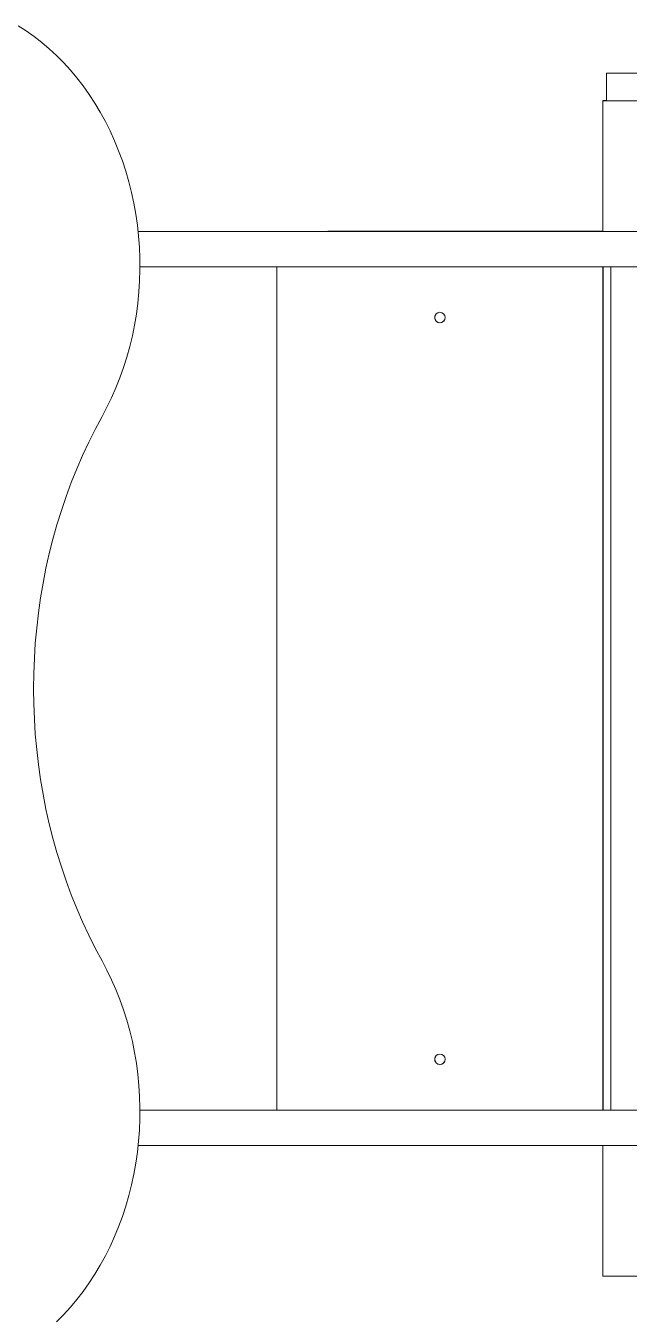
# Model space of a CAD drawing. Header units: millimetres. Extents: x -12977 to 11786, y -11805 to 10558.
# Drawn here: x -4399 to -3936, y 4982 to 5972 of the extents above; entities that cross this region are included whole.
import ezdxf

# ---------------------------------------------------------------- set-up
doc = ezdxf.new("R2010")
doc.units = ezdxf.units.MM
doc.layers.add('DIKOM_ОБЪЕКТ', color=7, linetype='Continuous')

msp = doc.modelspace()

# ---------------------------------------------------------------- linework, layer by layer
at = {"layer": 'DIKOM_ОБЪЕКТ', "color": 7, "linetype": 'Continuous', "lineweight": 15}
for p, q in [((-3953.354, 5935.865), (-3953.316, 5935.799)), ((-3953.354, 5914.865), (-3953.354, 5935.865)), ((-3953.317, 5914.799), (-3953.316, 5935.799)), ((-3956.156, 5914.676), (-3956.037, 5914.895)), ((-3856.157, 5914.676), (-3956.156, 5914.676)), ((-3956.156, 5914.676), (-3956.156, 5814.676)), ((-3953.354, 5914.895), (-3956.037, 5914.895)), ((-3953.354, 5914.865), (-3953.317, 5914.799)), ((-4312.447, 5814.769), (-4225.627, 5814.776)), ((-4253.115, 5814.752), (-4312.445, 5814.752)), ((-4251.117, 5814.749), (-4312.445, 5814.749)), ((-4312.444, 5814.748), (-4253.117, 5814.749)), ((-4312.444, 5814.738), (-4302.369, 5814.738)), ((-4312.438, 5814.683), (-4279.905, 5814.685)), ((-4312.437, 5814.674), (-3956.156, 5814.7)), ((-4302.368, 5814.684), (-4302.369, 5814.738)), ((-4271.123, 5814.736), (-4271.15, 5814.687)), ((-4251.117, 5814.749), (-4251.115, 5814.752)), ((-4245.116, 5814.749), (-4245.115, 5814.751)), ((-4167.105, 5814.769), (-4167.105, 5814.768)), ((-4167.105, 5814.768), (-4167.105, 5814.769)), ((-4161.106, 5814.767), (-4161.105, 5814.77)), ((-4001.106, 5814.767), (-4161.106, 5814.767)), ((-4003.104, 5814.77), (-4161.105, 5814.77)), ((-4159.107, 5814.767), (-4003.106, 5814.767)), ((-4003.104, 5814.77), (-4159.105, 5814.77)), ((-4141.116, 5814.749), (-4141.143, 5814.7)), ((-4141.117, 5814.7), (-4141.116, 5814.749)), ((-4132.361, 5814.751), (-4052.358, 5814.757)), ((-4132.361, 5814.698), (-4132.361, 5814.751)), ((-4109.898, 5814.698), (-4029.895, 5814.704)), ((-4052.358, 5814.702), (-4052.358, 5814.757)), ((-4021.113, 5814.755), (-4021.14, 5814.706)), ((-4001.106, 5814.767), (-4001.105, 5814.77)), ((-3995.106, 5814.768), (-3995.105, 5814.769)), ((-3956.156, 5814.676), (-3856.156, 5814.676)), ((-4311.046, 5787.674), (-3899.91, 5787.704)), ((-4206.117, 5141.749), (-4206.116, 5787.681)), ((-4206.115, 5141.752), (-4206.115, 5787.682)), ((-4206.106, 5787.681), (-4206.106, 5141.767)), ((-3956.106, 5141.767), (-3956.106, 5787.7)), ((-3956.105, 5141.77), (-3956.104, 5787.7)), ((-3956.096, 5141.785), (-3956.096, 5787.7)), ((-3950.096, 5787.7), (-3950.096, 5141.786)), ((-4311.046, 5141.749), (-4253.116, 5141.749)), ((-4311.046, 5141.738), (-4302.368, 5141.738)), ((-4311.046, 5141.674), (-3899.91, 5141.704)), ((-4311.046, 5141.683), (-4279.905, 5141.685)), ((-4302.368, 5141.683), (-4302.368, 5141.738)), ((-4271.123, 5141.736), (-4271.15, 5141.687)), ((-4238.117, 5141.749), (-4206.117, 5141.749)), ((-4206.117, 5141.749), (-4206.115, 5141.752)), ((-4206.106, 5141.767), (-4174.106, 5141.767)), ((-4159.106, 5141.767), (-4003.106, 5141.767)), ((-4141.116, 5141.749), (-4141.143, 5141.7)), ((-4141.116, 5141.7), (-4141.116, 5141.749)), ((-4132.362, 5141.698), (-4132.361, 5141.751)), ((-4132.361, 5141.751), (-4052.358, 5141.757)), ((-4109.898, 5141.698), (-4029.895, 5141.704)), ((-4052.358, 5141.702), (-4052.358, 5141.757)), ((-4021.113, 5141.755), (-4021.14, 5141.706)), ((-3988.106, 5141.767), (-3956.106, 5141.767)), ((-3956.106, 5141.767), (-3956.105, 5141.77)), ((-3956.095, 5141.785), (-3944.467, 5141.786)), ((-3906.097, 5141.786), (-3944.467, 5141.786)), ((-4312.409, 5114.674), (-3899.909, 5114.704)), ((-3956.157, 5114.676), (-3956.143, 5114.7)), ((-3856.156, 5114.676), (-3956.157, 5114.676)), ((-3956.157, 5114.676), (-3956.157, 5014.676)), ((-3956.157, 5014.676), (-3856.157, 5014.676))]:
    msp.add_line(p, q, dxfattribs=at)
at = {"layer": 'DIKOM_ОБЪЕКТ', "color": 7, "linetype": 'Continuous', "lineweight": 15, "flags": 128}
for points in [[(-4340.116, 5672.869), (-4336.303, 5680.036), (-4332.738, 5687.392), (-4329.426, 5694.924), (-4326.374, 5702.618), (-4323.587, 5710.461), (-4321.069, 5718.439), (-4318.825, 5726.54), (-4316.86, 5734.747), (-4315.176, 5743.048), (-4313.776, 5751.428), (-4312.663, 5759.871), (-4311.838, 5768.364), (-4311.304, 5776.892), (-4311.061, 5785.439), (-4311.109, 5793.992), (-4311.449, 5802.535), (-4312.08, 5811.052), (-4313, 5819.531), (-4314.209, 5827.954), (-4315.703, 5836.309), (-4317.481, 5844.58), (-4319.539, 5852.753), (-4321.873, 5860.814), (-4324.481, 5868.748), (-4327.357, 5876.543), (-4330.496, 5884.184), (-4333.893, 5891.658), (-4337.541, 5898.952), (-4341.435, 5906.053), (-4345.567, 5912.95), (-4349.931, 5919.629), (-4354.518, 5926.08), (-4359.321, 5932.291), (-4364.332, 5938.251), (-4369.542, 5943.95), (-4374.942, 5949.379), (-4380.522, 5954.527), (-4386.272, 5959.385), (-4392.182, 5963.946), (-4398.244, 5968.201), (-4404.445, 5972.142)], [(-3953.354, 5935.865), (-3953.164, 5935.865), (-3952.595, 5935.866), (-3951.651, 5935.866), (-3950.34, 5935.867), (-3948.671, 5935.867), (-3946.657, 5935.868), (-3944.313, 5935.868), (-3941.658, 5935.868), (-3938.712, 5935.869), (-3935.496, 5935.869), (-3932.036, 5935.87), (-3928.357, 5935.87), (-3924.488, 5935.87), (-3923.345, 5935.87)], [(-3903.313, 5935.794), (-3907.671, 5935.794), (-3911.996, 5935.794), (-3916.254, 5935.794), (-3920.414, 5935.794), (-3924.445, 5935.795), (-3928.313, 5935.794), (-3931.992, 5935.795), (-3935.453, 5935.795), (-3938.669, 5935.796), (-3941.616, 5935.796), (-3944.272, 5935.796), (-3946.616, 5935.797), (-3948.63, 5935.797), (-3950.299, 5935.797), (-3951.612, 5935.798), (-3952.556, 5935.798), (-3953.125, 5935.799), (-3953.316, 5935.799)], [(-3931.344, 5914.795), (-3931.992, 5914.795), (-3935.453, 5914.795), (-3938.669, 5914.796), (-3941.616, 5914.796), (-3944.272, 5914.796), (-3946.616, 5914.797), (-3948.63, 5914.797), (-3950.299, 5914.797), (-3951.612, 5914.798), (-3952.556, 5914.798), (-3953.125, 5914.799), (-3953.317, 5914.799)], [(-4302.369, 5814.738), (-4300.031, 5814.738), (-4297.531, 5814.739), (-4294.912, 5814.738), (-4292.225, 5814.739), (-4289.517, 5814.739), (-4286.839, 5814.739), (-4284.239, 5814.738), (-4281.766, 5814.738), (-4279.464, 5814.738), (-4277.376, 5814.738), (-4275.539, 5814.738), (-4273.989, 5814.737), (-4272.752, 5814.737), (-4271.853, 5814.737), (-4271.306, 5814.737), (-4271.123, 5814.736)], [(-4271.15, 5814.687), (-4271.298, 5814.687), (-4271.74, 5814.686), (-4272.469, 5814.686), (-4273.474, 5814.686), (-4274.741, 5814.686), (-4276.251, 5814.686), (-4277.981, 5814.686), (-4279.905, 5814.685)], [(-4245.116, 5814.749), (-4245.27, 5814.749), (-4245.725, 5814.749), (-4246.465, 5814.749), (-4247.459, 5814.749), (-4248.672, 5814.749), (-4250.055, 5814.749), (-4251.556, 5814.749), (-4253.117, 5814.749)], [(-4253.115, 5814.752), (-4251.554, 5814.752), (-4250.053, 5814.752), (-4248.67, 5814.752), (-4247.458, 5814.751), (-4246.464, 5814.752), (-4245.724, 5814.751), (-4245.269, 5814.751), (-4245.115, 5814.751)], [(-4225.627, 5814.776), (-4214.301, 5814.777), (-4202.777, 5814.778), (-4191.062, 5814.778), (-4179.165, 5814.779), (-4167.095, 5814.78), (-4154.862, 5814.78), (-4142.474, 5814.781), (-4129.939, 5814.782), (-4117.268, 5814.782), (-4104.47, 5814.783), (-4091.554, 5814.783), (-4078.53, 5814.784), (-4065.406, 5814.784), (-4052.194, 5814.784), (-4038.902, 5814.785), (-4025.541, 5814.785), (-4012.119, 5814.785), (-3998.649, 5814.785), (-3985.138, 5814.785), (-3971.598, 5814.785), (-3958.038, 5814.786), (-3956.092, 5814.785)], [(-4202.14, 5814.702), (-4202.317, 5814.702), (-4202.835, 5814.702), (-4203.646, 5814.701), (-4204.679, 5814.701), (-4205.841, 5814.701), (-4207.03, 5814.701), (-4208.14, 5814.701), (-4209.072, 5814.702), (-4209.744, 5814.702), (-4210.095, 5814.702), (-4210.095, 5814.702), (-4209.744, 5814.702), (-4209.072, 5814.702), (-4208.139, 5814.702), (-4207.029, 5814.702), (-4205.841, 5814.702), (-4204.678, 5814.702), (-4203.645, 5814.702), (-4202.835, 5814.702), (-4202.317, 5814.702), (-4202.14, 5814.702)], [(-4202.119, 5814.739), (-4202.297, 5814.739), (-4202.815, 5814.739), (-4203.625, 5814.739), (-4204.658, 5814.739), (-4205.82, 5814.738), (-4207.009, 5814.738), (-4208.119, 5814.739), (-4209.052, 5814.739), (-4209.724, 5814.739), (-4210.075, 5814.739), (-4210.075, 5814.739), (-4209.723, 5814.739), (-4209.052, 5814.739), (-4208.119, 5814.739), (-4207.009, 5814.739), (-4205.82, 5814.739), (-4204.658, 5814.739), (-4203.625, 5814.739), (-4202.814, 5814.739), (-4202.297, 5814.739), (-4202.119, 5814.739)], [(-4167.105, 5814.769), (-4166.951, 5814.77), (-4166.496, 5814.77), (-4165.756, 5814.77), (-4164.762, 5814.77), (-4163.549, 5814.77), (-4162.166, 5814.77), (-4160.665, 5814.77), (-4159.105, 5814.77)], [(-4159.107, 5814.767), (-4160.667, 5814.767), (-4162.168, 5814.767), (-4163.551, 5814.768), (-4164.763, 5814.768), (-4165.758, 5814.768), (-4166.497, 5814.768), (-4166.952, 5814.768), (-4167.105, 5814.768)], [(-4109.898, 5814.698), (-4112.235, 5814.698), (-4114.736, 5814.698), (-4117.354, 5814.698), (-4120.042, 5814.698), (-4122.749, 5814.697), (-4125.428, 5814.698), (-4128.027, 5814.697), (-4130.501, 5814.698), (-4132.802, 5814.698), (-4134.891, 5814.698), (-4136.727, 5814.698), (-4138.277, 5814.698), (-4139.514, 5814.699), (-4140.413, 5814.699), (-4140.96, 5814.7), (-4141.143, 5814.7)], [(-4141.116, 5814.749), (-4140.968, 5814.749), (-4140.526, 5814.75), (-4139.797, 5814.75), (-4138.793, 5814.75), (-4137.525, 5814.75), (-4136.016, 5814.751), (-4134.286, 5814.751), (-4132.361, 5814.751)], [(-4077.105, 5814.775), (-4077.283, 5814.774), (-4077.8, 5814.774), (-4078.611, 5814.774), (-4079.644, 5814.774), (-4080.806, 5814.774), (-4081.995, 5814.774), (-4083.105, 5814.774), (-4084.038, 5814.774), (-4084.709, 5814.775), (-4085.06, 5814.775), (-4085.06, 5814.775), (-4084.709, 5814.775), (-4084.037, 5814.775), (-4083.105, 5814.775), (-4081.995, 5814.775), (-4080.805, 5814.775), (-4079.643, 5814.775), (-4078.611, 5814.775), (-4077.8, 5814.775), (-4077.283, 5814.775), (-4077.105, 5814.775)], [(-4052.358, 5814.757), (-4050.021, 5814.757), (-4047.52, 5814.757), (-4044.903, 5814.757), (-4042.215, 5814.757), (-4039.507, 5814.757), (-4036.829, 5814.757), (-4034.229, 5814.757), (-4031.756, 5814.757), (-4029.454, 5814.757), (-4027.365, 5814.757), (-4025.53, 5814.757), (-4023.978, 5814.756), (-4022.742, 5814.756), (-4021.842, 5814.756), (-4021.296, 5814.755), (-4021.113, 5814.755)], [(-4021.14, 5814.706), (-4021.289, 5814.706), (-4021.73, 5814.705), (-4022.459, 5814.705), (-4023.464, 5814.705), (-4024.731, 5814.704), (-4026.24, 5814.704), (-4027.97, 5814.704), (-4029.895, 5814.704)], [(-3995.106, 5814.768), (-3995.26, 5814.768), (-3995.715, 5814.768), (-3996.455, 5814.768), (-3997.449, 5814.767), (-3998.662, 5814.767), (-4000.045, 5814.767), (-4001.546, 5814.767), (-4003.106, 5814.767)], [(-4003.104, 5814.77), (-4001.544, 5814.77), (-4000.043, 5814.77), (-3998.66, 5814.77), (-3997.448, 5814.77), (-3996.453, 5814.77), (-3995.714, 5814.77), (-3995.259, 5814.77), (-3995.105, 5814.769)], [(-4340.116, 5672.869), (-4345.349, 5663.142), (-4350.33, 5653.218), (-4355.053, 5643.107), (-4359.512, 5632.819), (-4363.706, 5622.365), (-4367.629, 5611.754), (-4371.277, 5600.998), (-4374.647, 5590.105), (-4377.735, 5579.09), (-4380.538, 5567.96), (-4383.053, 5556.727), (-4385.279, 5545.404), (-4387.212, 5534), (-4388.851, 5522.528), (-4390.194, 5510.999), (-4391.241, 5499.423), (-4391.988, 5487.813), (-4392.438, 5476.18), (-4392.588, 5464.535), (-4392.437, 5452.89), (-4391.988, 5441.256), (-4391.24, 5429.646), (-4390.194, 5418.071), (-4388.851, 5406.542), (-4387.212, 5395.07), (-4385.278, 5383.666), (-4383.053, 5372.344), (-4380.538, 5361.112), (-4377.735, 5349.983), (-4374.646, 5338.967), (-4371.277, 5328.076), (-4367.629, 5317.32), (-4363.706, 5306.71), (-4359.513, 5296.257), (-4355.053, 5285.97), (-4350.33, 5275.86), (-4345.35, 5265.937), (-4340.116, 5256.211)], [(-4340.116, 5256.211), (-4336.303, 5249.044), (-4332.738, 5241.689), (-4329.427, 5234.158), (-4326.374, 5226.465), (-4323.586, 5218.622), (-4321.069, 5210.644), (-4318.825, 5202.544), (-4316.86, 5194.338), (-4315.175, 5186.037), (-4313.776, 5177.658), (-4312.663, 5169.215), (-4311.838, 5160.721), (-4311.304, 5152.194), (-4311.061, 5143.646), (-4311.109, 5135.094), (-4311.449, 5126.551), (-4312.079, 5118.033), (-4313, 5109.555), (-4314.208, 5101.131), (-4315.702, 5092.776), (-4317.48, 5084.504), (-4319.539, 5076.331), (-4321.874, 5068.27), (-4324.482, 5060.335), (-4327.357, 5052.539), (-4330.496, 5044.898), (-4333.893, 5037.423), (-4337.541, 5030.128), (-4341.434, 5023.026), (-4345.567, 5016.129), (-4349.931, 5009.449), (-4354.518, 5002.997), (-4359.322, 4996.785), (-4364.333, 4990.824), (-4369.542, 4985.123), (-4374.942, 4979.694)], [(-4302.368, 5141.738), (-4300.031, 5141.739), (-4297.531, 5141.739), (-4294.913, 5141.739), (-4292.225, 5141.739), (-4289.517, 5141.739), (-4286.839, 5141.739), (-4284.239, 5141.738), (-4281.766, 5141.738), (-4279.464, 5141.738), (-4277.376, 5141.738), (-4275.54, 5141.738), (-4273.989, 5141.737), (-4272.752, 5141.737), (-4271.852, 5141.737), (-4271.306, 5141.737), (-4271.123, 5141.736)], [(-4271.15, 5141.687), (-4271.299, 5141.687), (-4271.74, 5141.687), (-4272.469, 5141.686), (-4273.474, 5141.686), (-4274.741, 5141.686), (-4276.251, 5141.686), (-4277.981, 5141.686), (-4279.905, 5141.685)], [(-4249.243, 5141.749), (-4250.055, 5141.749), (-4251.556, 5141.749), (-4253.116, 5141.749)], [(-4202.14, 5141.702), (-4202.317, 5141.702), (-4202.835, 5141.702), (-4203.646, 5141.701), (-4204.678, 5141.701), (-4205.841, 5141.701), (-4207.03, 5141.701), (-4208.14, 5141.701), (-4209.072, 5141.702), (-4209.744, 5141.702), (-4210.095, 5141.702), (-4210.095, 5141.702), (-4209.744, 5141.702), (-4209.072, 5141.702), (-4208.139, 5141.702), (-4207.029, 5141.702), (-4205.841, 5141.702), (-4204.678, 5141.702), (-4203.645, 5141.702), (-4202.835, 5141.702), (-4202.317, 5141.702), (-4202.14, 5141.702)], [(-4202.119, 5141.739), (-4202.297, 5141.739), (-4202.814, 5141.739), (-4203.625, 5141.738), (-4204.658, 5141.738), (-4205.821, 5141.739), (-4207.009, 5141.738), (-4208.119, 5141.738), (-4209.052, 5141.739), (-4209.723, 5141.739), (-4210.075, 5141.739), (-4210.075, 5141.739), (-4209.723, 5141.739), (-4209.051, 5141.739), (-4208.119, 5141.739), (-4207.009, 5141.739), (-4205.82, 5141.74), (-4204.658, 5141.739), (-4203.625, 5141.739), (-4202.814, 5141.739), (-4202.297, 5141.739), (-4202.119, 5141.739)], [(-4159.106, 5141.767), (-4160.667, 5141.767), (-4162.168, 5141.767), (-4162.979, 5141.767)], [(-4109.898, 5141.698), (-4112.235, 5141.698), (-4114.736, 5141.698), (-4117.354, 5141.697), (-4120.042, 5141.698), (-4122.749, 5141.698), (-4125.428, 5141.698), (-4128.027, 5141.698), (-4130.501, 5141.698), (-4132.802, 5141.698), (-4134.891, 5141.698), (-4136.727, 5141.698), (-4138.277, 5141.698), (-4139.514, 5141.699), (-4140.414, 5141.699), (-4140.96, 5141.699), (-4141.143, 5141.7)], [(-4141.116, 5141.749), (-4140.968, 5141.749), (-4140.526, 5141.75), (-4139.798, 5141.75), (-4138.792, 5141.75), (-4137.526, 5141.751), (-4136.016, 5141.751), (-4134.286, 5141.751), (-4132.361, 5141.751)], [(-4052.358, 5141.757), (-4050.021, 5141.757), (-4047.52, 5141.757), (-4044.903, 5141.757), (-4042.215, 5141.757), (-4039.507, 5141.757), (-4036.829, 5141.757), (-4034.229, 5141.757), (-4031.756, 5141.757), (-4029.454, 5141.757), (-4027.365, 5141.757), (-4025.529, 5141.757), (-4023.979, 5141.756), (-4022.743, 5141.756), (-4021.842, 5141.755), (-4021.296, 5141.755), (-4021.113, 5141.755)], [(-4021.14, 5141.706), (-4021.288, 5141.706), (-4021.73, 5141.705), (-4022.458, 5141.705), (-4023.464, 5141.705), (-4024.73, 5141.704), (-4026.24, 5141.704), (-4027.97, 5141.704), (-4029.895, 5141.704)], [(-3999.233, 5141.767), (-4000.045, 5141.767), (-4001.546, 5141.767), (-4003.106, 5141.767)]]:
    msp.add_lwpolyline(points, dxfattribs=at)
at = {"layer": 'DIKOM_ОБЪЕКТ', "color": 7, "linetype": 'Continuous', "lineweight": 15}
for centre in [(-4081.106, 5748.767), (-4081.106, 5180.767)]:
    msp.add_circle(centre, 4, dxfattribs=at)
for centre in [(-4081.105, 5748.77), (-4081.105, 5180.77)]:
    msp.add_arc(centre, 4, 151.181189, 331.181189, dxfattribs=at)

doc.saveas('drawing.dxf')
